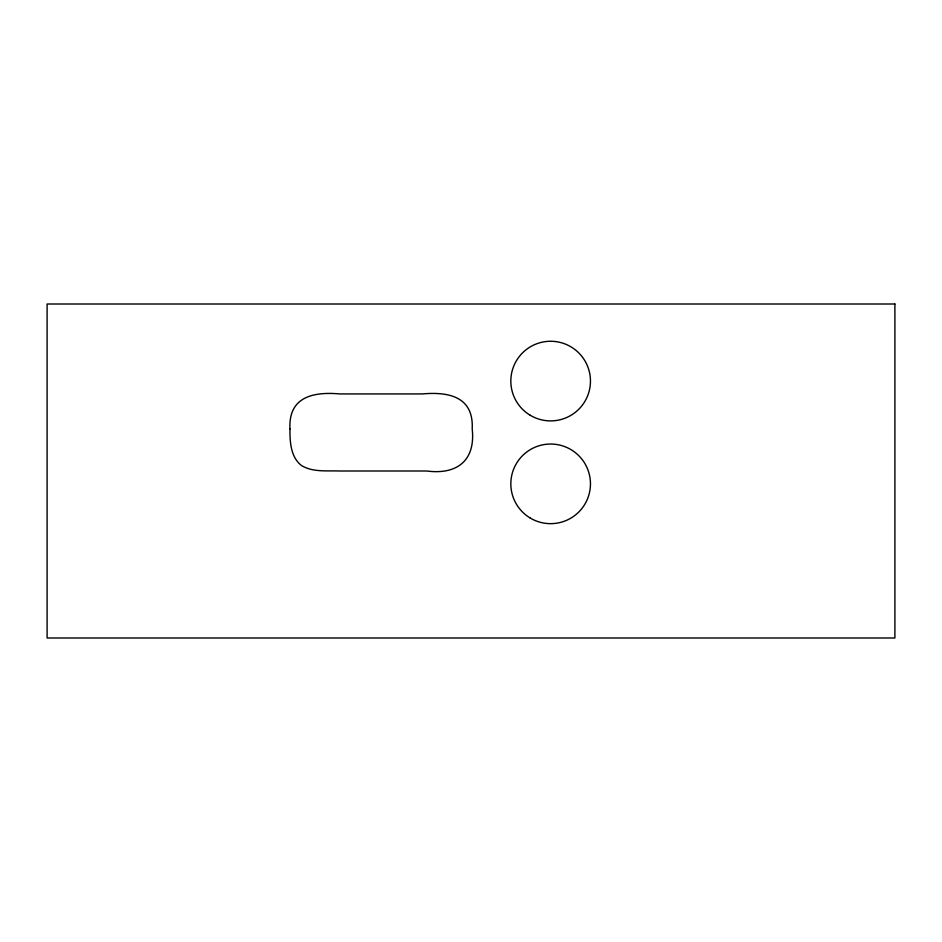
<?xml version="1.0" encoding="UTF-8"?>
<svg xmlns="http://www.w3.org/2000/svg" width="942" height="942" viewBox="0 0 942 942"><rect width="100%" height="100%" fill="white"/><g stroke="black" fill="none" stroke-linecap="round" stroke-linejoin="round"><path stroke-width="1.41" d="M289.959 428.857C289.865 441.574 290.548 457.153 301.546 465.583C312.98 472.46 327.051 470.494 339.779 471L426.773 471C457.011 475.003 475.745 460.544 472.201 428.857C473.826 396.617 448.627 391.589 422.381 393.933L339.779 393.933C313.533 391.589 288.334 396.617 289.959 428.857M894.9 304.007L47.1 304.007L47.1 637.993L894.9 637.993L894.9 304.007M530.264 415.292A39.823 39.823 0 0 0 590.457 381.616A39.823 39.823 0 0 0 531.206 346.326A39.823 39.823 0 0 0 530.264 415.292M530.264 518.053A39.823 39.823 0 0 0 590.457 484.388A39.823 39.823 0 0 0 531.206 449.098A39.823 39.823 0 0 0 530.264 518.053"/></g></svg>
